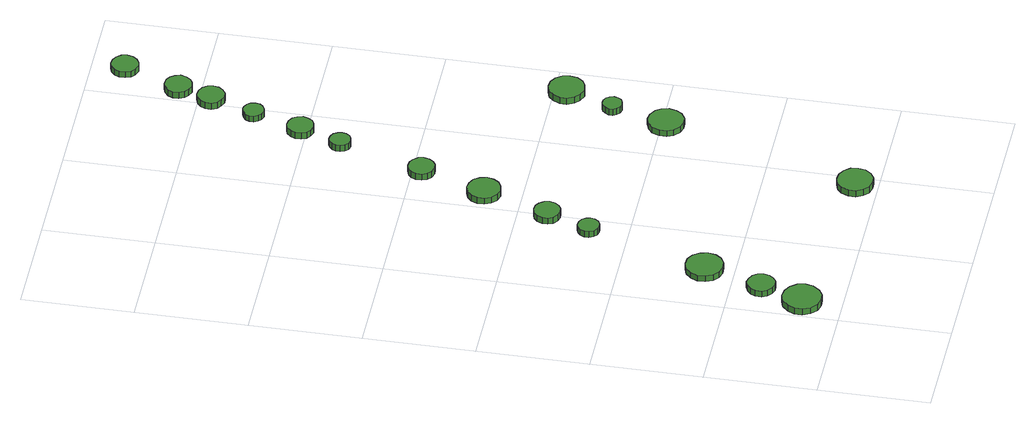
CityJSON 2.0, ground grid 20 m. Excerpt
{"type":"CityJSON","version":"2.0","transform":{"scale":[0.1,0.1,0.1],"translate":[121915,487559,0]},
"CityObjects":{
"tree1":{"type":"SolitaryVegetationObject","attributes":{"function":"something"},"geometry":[{"type":"MultiSurface","lod":"1","boundaries":[[[0,1,2,3,4,5,6,7,8,9,10,11,12,13,14]],[[15,16,17,18,19,20,21,22,23,24,25,26,27,28,29]],[[0,29,28,1]],[[1,28,27,2]],[[2,27,26,3]],[[3,26,25,4]],[[4,25,24,5]],[[5,24,23,6]],[[6,23,22,7]],[[7,22,21,8]],[[8,21,20,9]],[[9,20,19,10]],[[10,19,18,11]],[[11,18,17,12]],[[12,17,16,13]],[[13,16,15,14]],[[14,15,29,0]]]}]},
"tree2":{"type":"SolitaryVegetationObject","attributes":{"function":"something"},"geometry":[{"type":"MultiSurface","lod":"1","boundaries":[[[30,31,32,33,34,35,36,37,38,39,40,41,42,43,44]],[[45,46,47,48,49,50,51,52,53,54,55,56,57,58,59]],[[30,59,58,31]],[[31,58,57,32]],[[32,57,56,33]],[[33,56,55,34]],[[34,55,54,35]],[[35,54,53,36]],[[36,53,52,37]],[[37,52,51,38]],[[38,51,50,39]],[[39,50,49,40]],[[40,49,48,41]],[[41,48,47,42]],[[42,47,46,43]],[[43,46,45,44]],[[44,45,59,30]]]}]},
"tree3":{"type":"SolitaryVegetationObject","attributes":{"function":"something"},"geometry":[{"type":"MultiSurface","lod":"1","boundaries":[[[60,61,62,63,64,65,66,67,68,69,70,71,72,73,74]],[[75,76,77,78,79,80,81,82,83,84,85,86,87,88,89]],[[60,89,88,61]],[[61,88,87,62]],[[62,87,86,63]],[[63,86,85,64]],[[64,85,84,65]],[[65,84,83,66]],[[66,83,82,67]],[[67,82,81,68]],[[68,81,80,69]],[[69,80,79,70]],[[70,79,78,71]],[[71,78,77,72]],[[72,77,76,73]],[[73,76,75,74]],[[74,75,89,60]]]}]},
"tree4":{"type":"SolitaryVegetationObject","attributes":{"function":"something"},"geometry":[{"type":"MultiSurface","lod":"1","boundaries":[[[90,91,92,93,94,95,96,97,98,99,100,101,102,103,104]],[[105,106,107,108,109,110,111,112,113,114,115,116,117,118,119]],[[90,119,118,91]],[[91,118,117,92]],[[92,117,116,93]],[[93,116,115,94]],[[94,115,114,95]],[[95,114,113,96]],[[96,113,112,97]],[[97,112,111,98]],[[98,111,110,99]],[[99,110,109,100]],[[100,109,108,101]],[[101,108,107,102]],[[102,107,106,103]],[[103,106,105,104]],[[104,105,119,90]]]}]},
"tree5":{"type":"SolitaryVegetationObject","attributes":{"function":"something"},"geometry":[{"type":"MultiSurface","lod":"1","boundaries":[[[120,121,122,123,124,125,126,127,128,129,130,131,132,133,134]],[[135,136,137,138,139,140,141,142,143,144,145,146,147,148,149]],[[120,149,148,121]],[[121,148,147,122]],[[122,147,146,123]],[[123,146,145,124]],[[124,145,144,125]],[[125,144,143,126]],[[126,143,142,127]],[[127,142,141,128]],[[128,141,140,129]],[[129,140,139,130]],[[130,139,138,131]],[[131,138,137,132]],[[132,137,136,133]],[[133,136,135,134]],[[134,135,149,120]]]}]},
"tree6":{"type":"SolitaryVegetationObject","attributes":{"function":"something"},"geometry":[{"type":"MultiSurface","lod":"1","boundaries":[[[150,151,152,153,154,155,156,157,158,159,160,161,162,163,164]],[[165,166,167,168,169,170,171,172,173,174,175,176,177,178,179]],[[150,179,178,151]],[[151,178,177,152]],[[152,177,176,153]],[[153,176,175,154]],[[154,175,174,155]],[[155,174,173,156]],[[156,173,172,157]],[[157,172,171,158]],[[158,171,170,159]],[[159,170,169,160]],[[160,169,168,161]],[[161,168,167,162]],[[162,167,166,163]],[[163,166,165,164]],[[164,165,179,150]]]}]},
"tree7":{"type":"SolitaryVegetationObject","attributes":{"function":"something"},"geometry":[{"type":"MultiSurface","lod":"1","boundaries":[[[180,181,182,183,184,185,186,187,188,189,190,191,192,193,194]],[[195,196,197,198,199,200,201,202,203,204,205,206,207,208,209]],[[180,209,208,181]],[[181,208,207,182]],[[182,207,206,183]],[[183,206,205,184]],[[184,205,204,185]],[[185,204,203,186]],[[186,203,202,187]],[[187,202,201,188]],[[188,201,200,189]],[[189,200,199,190]],[[190,199,198,191]],[[191,198,197,192]],[[192,197,196,193]],[[193,196,195,194]],[[194,195,209,180]]]}]},
"tree8":{"type":"SolitaryVegetationObject","attributes":{"function":"something"},"geometry":[{"type":"MultiSurface","lod":"1","boundaries":[[[210,211,212,213,214,215,216,217,218,219,220,221,222,223,224]],[[225,226,227,228,229,230,231,232,233,234,235,236,237,238,239]],[[210,239,238,211]],[[211,238,237,212]],[[212,237,236,213]],[[213,236,235,214]],[[214,235,234,215]],[[215,234,233,216]],[[216,233,232,217]],[[217,232,231,218]],[[218,231,230,219]],[[219,230,229,220]],[[220,229,228,221]],[[221,228,227,222]],[[222,227,226,223]],[[223,226,225,224]],[[224,225,239,210]]]}]},
"tree9":{"type":"SolitaryVegetationObject","attributes":{"function":"something"},"geometry":[{"type":"MultiSurface","lod":"1","boundaries":[[[240,241,242,243,244,245,246,247,248,249,250,251,252,253,254]],[[255,256,257,258,259,260,261,262,263,264,265,266,267,268,269]],[[240,269,268,241]],[[241,268,267,242]],[[242,267,266,243]],[[243,266,265,244]],[[244,265,264,245]],[[245,264,263,246]],[[246,263,262,247]],[[247,262,261,248]],[[248,261,260,249]],[[249,260,259,250]],[[250,259,258,251]],[[251,258,257,252]],[[252,257,256,253]],[[253,256,255,254]],[[254,255,269,240]]]}]},
"tree10":{"type":"SolitaryVegetationObject","attributes":{"function":"something"},"geometry":[{"type":"MultiSurface","lod":"1","boundaries":[[[270,271,272,273,274,275,276,277,278,279,280,281,282,283,284]],[[285,286,287,288,289,290,291,292,293,294,295,296,297,298,299]],[[270,299,298,271]],[[271,298,297,272]],[[272,297,296,273]],[[273,296,295,274]],[[274,295,294,275]],[[275,294,293,276]],[[276,293,292,277]],[[277,292,291,278]],[[278,291,290,279]],[[279,290,289,280]],[[280,289,288,281]],[[281,288,287,282]],[[282,287,286,283]],[[283,286,285,284]],[[284,285,299,270]]]}]},
"tree11":{"type":"SolitaryVegetationObject","attributes":{"function":"something"},"geometry":[{"type":"MultiSurface","lod":"1","boundaries":[[[300,301,302,303,304,305,306,307,308,309,310,311,312,313,314]],[[315,316,317,318,319,320,321,322,323,324,325,326,327,328,329]],[[300,329,328,301]],[[301,328,327,302]],[[302,327,326,303]],[[303,326,325,304]],[[304,325,324,305]],[[305,324,323,306]],[[306,323,322,307]],[[307,322,321,308]],[[308,321,320,309]],[[309,320,319,310]],[[310,319,318,311]],[[311,318,317,312]],[[312,317,316,313]],[[313,316,315,314]],[[314,315,329,300]]]}]},
"tree12":{"type":"SolitaryVegetationObject","attributes":{"function":"something"},"geometry":[{"type":"MultiSurface","lod":"1","boundaries":[[[330,331,332,333,334,335,336,337,338,339,340,341,342,343,344]],[[345,346,347,348,349,350,351,352,353,354,355,356,357,358,359]],[[330,359,358,331]],[[331,358,357,332]],[[332,357,356,333]],[[333,356,355,334]],[[334,355,354,335]],[[335,354,353,336]],[[336,353,352,337]],[[337,352,351,338]],[[338,351,350,339]],[[339,350,349,340]],[[340,349,348,341]],[[341,348,347,342]],[[342,347,346,343]],[[343,346,345,344]],[[344,345,359,330]]]}]},
"tree13":{"type":"SolitaryVegetationObject","attributes":{"function":"something"},"geometry":[{"type":"MultiSurface","lod":"1","boundaries":[[[360,361,362,363,364,365,366,367,368,369,370,371,372,373,374]],[[375,376,377,378,379,380,381,382,383,384,385,386,387,388,389]],[[360,389,388,361]],[[361,388,387,362]],[[362,387,386,363]],[[363,386,385,364]],[[364,385,384,365]],[[365,384,383,366]],[[366,383,382,367]],[[367,382,381,368]],[[368,381,380,369]],[[369,380,379,370]],[[370,379,378,371]],[[371,378,377,372]],[[372,377,376,373]],[[373,376,375,374]],[[374,375,389,360]]]}]},
"tree14":{"type":"SolitaryVegetationObject","attributes":{"function":"something"},"geometry":[{"type":"MultiSurface","lod":"1","boundaries":[[[390,391,392,393,394,395,396,397,398,399,400,401,402,403,404]],[[405,406,407,408,409,410,411,412,413,414,415,416,417,418,419]],[[390,419,418,391]],[[391,418,417,392]],[[392,417,416,393]],[[393,416,415,394]],[[394,415,414,395]],[[395,414,413,396]],[[396,413,412,397]],[[397,412,411,398]],[[398,411,410,399]],[[399,410,409,400]],[[400,409,408,401]],[[401,408,407,402]],[[402,407,406,403]],[[403,406,405,404]],[[404,405,419,390]]]}]},
"tree15":{"type":"SolitaryVegetationObject","attributes":{"function":"something"},"geometry":[{"type":"MultiSurface","lod":"1","boundaries":[[[420,421,422,423,424,425,426,427,428,429,430,431,432,433,434]],[[435,436,437,438,439,440,441,442,443,444,445,446,447,448,449]],[[420,449,448,421]],[[421,448,447,422]],[[422,447,446,423]],[[423,446,445,424]],[[424,445,444,425]],[[425,444,443,426]],[[426,443,442,427]],[[427,442,441,428]],[[428,441,440,429]],[[429,440,439,430]],[[430,439,438,431]],[[431,438,437,432]],[[432,437,436,433]],[[433,436,435,434]],[[434,435,449,420]]]}]},
"tree16":{"type":"SolitaryVegetationObject","attributes":{"function":"something"},"geometry":[{"type":"MultiSurface","lod":"1","boundaries":[[[450,451,452,453,454,455,456,457,458,459,460,461,462,463,464]],[[465,466,467,468,469,470,471,472,473,474,475,476,477,478,479]],[[450,479,478,451]],[[451,478,477,452]],[[452,477,476,453]],[[453,476,475,454]],[[454,475,474,455]],[[455,474,473,456]],[[456,473,472,457]],[[457,472,471,458]],[[458,471,470,459]],[[459,470,469,460]],[[460,469,468,461]],[[461,468,467,462]],[[462,467,466,463]],[[463,466,465,464]],[[464,465,479,450]]]}]},
"tree17":{"type":"SolitaryVegetationObject","attributes":{"function":"something"},"geometry":[{"type":"MultiSurface","lod":"1","boundaries":[[[480,481,482,483,484,485,486,487,488,489,490,491,492,493,494]],[[495,496,497,498,499,500,501,502,503,504,505,506,507,508,509]],[[480,509,508,481]],[[481,508,507,482]],[[482,507,506,483]],[[483,506,505,484]],[[484,505,504,485]],[[485,504,503,486]],[[486,503,502,487]],[[487,502,501,488]],[[488,501,500,489]],[[489,500,499,490]],[[490,499,498,491]],[[491,498,497,492]],[[492,497,496,493]],[[493,496,495,494]],[[494,495,509,480]]]}]}
},
"vertices":[
[74,71,16],[71,85,16],[62,97,16],[49,104,16],[35,106,16],[21,101,16],[10,91,16],[4,78,16],[4,64,16],[10,50,16],[21,40,16],[35,36,16],[49,37,16],[62,45,16],[71,57,16],[71,57,3],[62,45,3],[49,37,3],[35,36,3],[21,40,3],[10,50,3],[4,64,3],[4,78,3],[10,91,3],[21,101,3],[35,106,3],[49,104,3],[62,97,3],[71,85,3],[74,71,3],
[89,147,16],[87,158,16],[81,166,16],[72,171,16],[62,173,16],[52,169,16],[44,162,16],[40,153,16],[40,142,16],[44,133,16],[52,126,16],[62,122,16],[72,123,16],[81,129,16],[87,137,16],[87,137,4],[81,129,4],[72,123,4],[62,122,4],[52,126,4],[44,133,4],[40,142,4],[40,153,4],[44,162,4],[52,169,4],[62,173,4],[72,171,4],[81,166,4],[87,158,4],[89,147,4],
[130,253,16],[127,266,16],[119,278,16],[107,285,16],[93,286,16],[80,282,16],[70,272,16],[64,260,16],[64,246,16],[70,233,16],[80,224,16],[93,220,16],[107,221,16],[119,228,16],[127,239,16],[127,239,4],[119,228,4],[107,221,4],[93,220,4],[80,224,4],[70,233,4],[64,246,4],[64,260,4],[70,272,4],[80,282,4],[93,286,4],[107,285,4],[119,278,4],[127,266,4],[130,253,4],
[191,471,15],[189,478,15],[184,485,15],[177,489,15],[169,490,15],[162,487,15],[156,482,15],[152,475,15],[152,467,15],[156,459,15],[162,454,15],[169,451,15],[177,452,15],[184,456,15],[189,463,15],[189,463,2],[184,456,2],[177,452,2],[169,451,2],[162,454,2],[156,459,2],[152,467,2],[152,475,2],[156,482,2],[162,487,2],[169,490,2],[177,489,2],[184,485,2],[189,478,2],[191,471,2],
[222,548,16],[220,558,16],[214,566,16],[206,571,16],[196,572,16],[187,569,16],[179,562,16],[175,553,16],[175,543,16],[179,534,16],[187,528,16],[196,525,16],[206,526,16],[214,531,16],[220,539,16],[220,539,3],[214,531,3],[206,526,3],[196,525,3],[187,528,3],[179,534,3],[175,543,3],[175,553,3],[179,562,3],[187,569,3],[196,572,3],[206,571,3],[214,566,3],[220,558,3],[222,548,3],
[411,41,16],[409,54,16],[401,64,16],[389,71,16],[376,72,16],[363,68,16],[354,60,16],[348,47,16],[348,34,16],[354,22,16],[363,13,16],[376,9,16],[389,10,16],[401,17,16],[409,28,16],[409,28,3],[401,17,3],[389,10,3],[376,9,3],[363,13,3],[354,22,3],[348,34,3],[348,47,3],[354,60,3],[363,68,3],[376,72,3],[389,71,3],[401,64,3],[409,54,3],[411,41,3],
[268,667,17],[265,679,17],[258,689,17],[247,695,17],[235,697,17],[223,693,17],[214,685,17],[209,673,17],[209,661,17],[214,650,17],[223,641,17],[235,637,17],[247,639,17],[258,645,17],[265,655,17],[265,655,4],[258,645,4],[247,639,4],[235,637,4],[223,641,4],[214,650,4],[209,661,4],[209,673,4],[214,685,4],[223,693,4],[235,697,4],[247,695,4],[258,689,4],[265,679,4],[268,667,4],
[304,785,16],[302,794,16],[296,802,16],[288,807,16],[278,808,16],[268,805,16],[261,799,16],[257,790,16],[257,780,16],[261,771,16],[268,764,16],[278,761,16],[288,762,16],[296,767,16],[302,775,16],[302,775,3],[296,767,3],[288,762,3],[278,761,3],[268,764,3],[261,771,3],[257,780,3],[257,790,3],[261,799,3],[268,805,3],[278,808,3],[288,807,3],[296,802,3],[302,794,3],[304,785,3],
[517,393,16],[514,406,16],[507,416,16],[495,423,16],[482,425,16],[469,420,16],[459,412,16],[454,399,16],[454,386,16],[459,374,16],[469,365,16],[482,361,16],[495,362,16],[507,369,16],[514,380,16],[514,380,4],[507,369,4],[495,362,4],[482,361,4],[469,365,4],[459,374,4],[454,386,4],[454,399,4],[459,412,4],[469,420,4],[482,425,4],[495,423,4],[507,416,4],[514,406,4],[517,393,4],
[349,937,15],[347,944,15],[343,951,15],[336,955,15],[328,956,15],[321,953,15],[315,948,15],[312,941,15],[312,933,15],[315,926,15],[321,920,15],[328,918,15],[336,919,15],[343,923,15],[347,929,15],[347,929,2],[343,923,2],[336,919,2],[328,918,2],[321,920,2],[315,926,2],[312,933,2],[312,941,2],[315,948,2],[321,953,2],[328,956,2],[336,955,2],[343,951,2],[347,944,2],[349,937,2],
[380,1011,16],[377,1021,16],[372,1029,16],[363,1034,16],[354,1035,16],[344,1032,16],[337,1025,16],[333,1016,16],[333,1006,16],[337,997,16],[344,991,16],[354,988,16],[363,989,16],[372,994,16],[377,1002,16],[377,1002,3],[372,994,3],[363,989,3],[354,988,3],[344,991,3],[337,997,3],[333,1006,3],[333,1016,3],[337,1025,3],[344,1032,3],[354,1035,3],[363,1034,3],[372,1029,3],[377,1021,3],[380,1011,3],
[534,493,15],[532,500,15],[528,506,15],[521,510,15],[514,510,15],[507,508,15],[502,503,15],[498,496,15],[498,489,15],[502,482,15],[507,477,15],[514,475,15],[521,476,15],[528,479,15],[532,485,15],[532,485,2],[528,479,2],[521,476,2],[514,475,2],[507,477,2],[502,482,2],[498,489,2],[498,496,2],[502,503,2],[507,508,2],[514,510,2],[521,510,2],[528,506,2],[532,500,2],[534,493,2],
[403,1099,15],[402,1107,15],[397,1113,15],[390,1117,15],[383,1118,15],[375,1115,15],[369,1110,15],[366,1103,15],[366,1095,15],[369,1088,15],[375,1083,15],[383,1080,15],[390,1081,15],[397,1085,15],[402,1091,15],[402,1091,3],[397,1085,3],[390,1081,3],[383,1080,3],[375,1083,3],[369,1088,3],[366,1095,3],[366,1103,3],[369,1110,3],[375,1115,3],[383,1118,3],[390,1117,3],[397,1113,3],[402,1107,3],[403,1099,3],
[576,578,16],[574,591,16],[566,602,16],[554,609,16],[541,610,16],[528,606,16],[519,597,16],[513,585,16],[513,572,16],[519,559,16],[528,551,16],[541,546,16],[554,548,16],[566,554,16],[574,565,16],[574,565,3],[566,554,3],[554,548,3],[541,546,3],[528,551,3],[519,559,3],[513,572,3],[513,585,3],[519,597,3],[528,606,3],[541,610,3],[554,609,3],[566,602,3],[574,591,3],[576,578,3],
[435,1179,17],[433,1189,17],[427,1197,17],[418,1202,17],[408,1203,17],[398,1200,17],[390,1193,17],[386,1184,17],[386,1174,17],[390,1164,17],[398,1158,17],[408,1154,17],[418,1155,17],[427,1161,17],[433,1169,17],[433,1169,4],[427,1161,4],[418,1155,4],[408,1154,4],[398,1158,4],[390,1164,4],[386,1174,4],[386,1184,4],[390,1193,4],[398,1200,4],[408,1203,4],[418,1202,4],[427,1197,4],[433,1189,4],[435,1179,4],
[456,1240,16],[453,1250,16],[447,1258,16],[439,1263,16],[428,1264,16],[419,1261,16],[411,1254,16],[407,1245,16],[407,1235,16],[411,1225,16],[419,1219,16],[428,1215,16],[439,1217,16],[447,1222,16],[453,1230,16],[453,1230,3],[447,1222,3],[439,1217,3],[428,1215,3],[419,1219,3],[411,1225,3],[407,1235,3],[407,1245,3],[411,1254,3],[419,1261,3],[428,1264,3],[439,1263,3],[447,1258,3],[453,1250,3],[456,1240,3],
[493,1341,17],[491,1351,17],[485,1359,17],[476,1364,17],[466,1365,17],[456,1362,17],[449,1355,17],[445,1346,17],[445,1336,17],[449,1326,17],[456,1320,17],[466,1316,17],[476,1318,17],[485,1323,17],[491,1331,17],[491,1331,5],[485,1323,5],[476,1318,5],[466,1316,5],[456,1320,5],[449,1326,5],[445,1336,5],[445,1346,5],[449,1355,5],[456,1362,5],[466,1365,5],[476,1364,5],[485,1359,5],[491,1351,5],[493,1341,5]
]}
